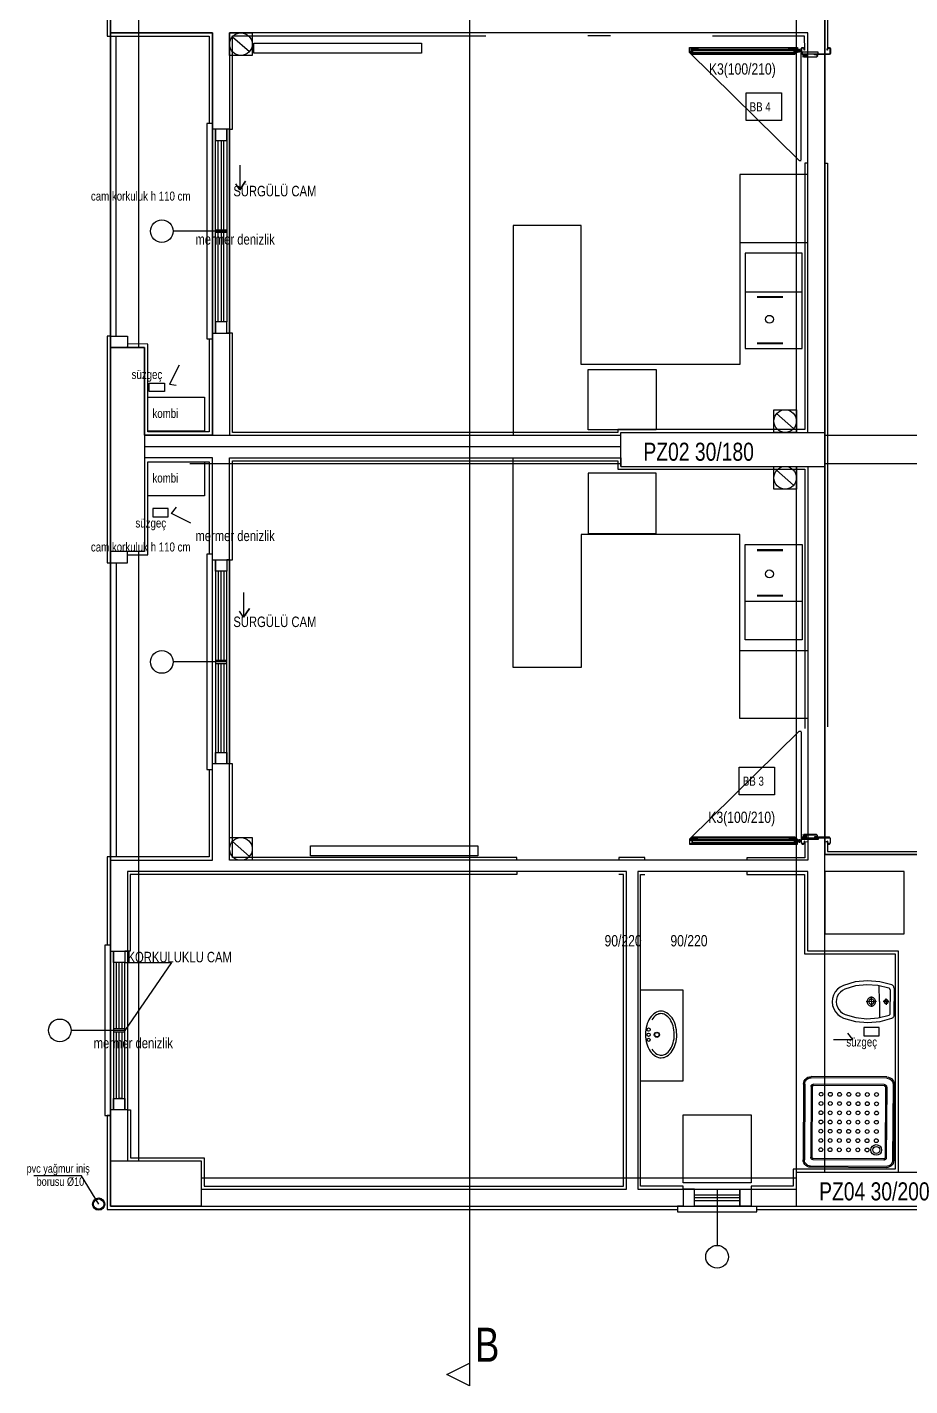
# Model space of a CAD drawing. Header units: centimetres. Extents: x 0 to 12309, y -30 to 2970.
# Drawn here: x 1304 to 1694, y 602 to 1201 of the extents above; entities that cross this region are included whole.
import ezdxf

# ---------------------------------------------------------------- set-up
doc = ezdxf.new("R2010")
doc.units = ezdxf.units.CM
doc.layers.add('SCOTT-MIMARI', color=8, linetype='Continuous')

msp = doc.modelspace()

# ---------------------------------------------------------------- linework, layer by layer
at = {"layer": 'SCOTT-MIMARI'}
for p, q in [((1597.37, 1190.2), (1597.42, 1190.2)), ((1642.65, 1190.85), (1597.77, 1190.85)), ((1643.05, 1190.2), (1643, 1190.2)), ((1644.3, 1191.19), (1644, 1191.19)), ((1644.33, 1190.64), (1644, 1190.64)), ((1645.65, 1190.95), (1644.05, 1190.95)), ((1644.85, 1190.15), (1644.85, 1191.75)), ((1645.38, 1191.23), (1645.65, 1191.23)), ((1645.38, 1190.67), (1645.65, 1190.67)), ((1645.65, 1142.82), (1645.65, 1189.8)), ((1621.04, 1084.55), (1646.04, 1084.55)), ((1637.64, 1082.33), (1626.26, 1082.33)), ((1637.64, 1082.03), (1626.26, 1082.03)), ((1626.26, 1062.08), (1637.64, 1062.08)), ((1626.26, 1061.78), (1637.64, 1061.78)), ((1626.26, 970.84), (1637.64, 970.84)), ((1626.26, 970.54), (1637.64, 970.54)), ((1621.04, 948.06), (1646.04, 948.06)), ((1637.64, 950.59), (1626.26, 950.59)), ((1637.64, 950.29), (1626.26, 950.29)), ((1645.65, 890.48), (1645.65, 843.5)), ((1597.37, 843.1), (1597.42, 843.1)), ((1642.65, 842.45), (1597.77, 842.45)), ((1643.05, 843.1), (1643, 843.1)), ((1644.33, 842.66), (1644, 842.66)), ((1644.3, 842.11), (1644, 842.11)), ((1645.65, 842.35), (1644.05, 842.35)), ((1644.85, 843.15), (1644.85, 841.55)), ((1645.38, 842.63), (1645.65, 842.63)), ((1645.38, 842.08), (1645.65, 842.08)), ((1676.65, 771.46), (1676.63, 773.68)), ((1680.15, 771.47), (1680.11, 778.53)), ((1684.87, 776.74), (1684.9, 771.5)), ((1686.62, 777.46), (1686.65, 771.51)), ((1686.62, 777.26), (1686.77, 777.26)), ((1687.12, 776.91), (1687.15, 771.51)), ((1678.9, 771.47), (1674.33, 771.44)), ((1676.65, 771.46), (1676.66, 769.23)), ((1680.15, 771.47), (1680.18, 764.41)), ((1684.36, 771.49), (1681.81, 771.48)), ((1683.15, 771.49), (1683.14, 772.89)), ((1683.15, 771.49), (1683.15, 770.09)), ((1684.92, 766.25), (1684.9, 771.5)), ((1686.68, 765.56), (1686.65, 771.51)), ((1687.17, 766.11), (1687.15, 771.51)), ((1686.67, 765.76), (1686.82, 765.76)), ((1683.4, 738.27), (1650.04, 738.44)), ((1683.4, 737.71), (1650.04, 737.89)), ((1646.69, 735.12), (1646.51, 701.76)), ((1647.25, 735.12), (1647.07, 701.76)), ((1650.02, 733.99), (1649.86, 702.86)), ((1650.58, 733.99), (1650.41, 702.86)), ((1682.27, 734.94), (1651.14, 735.1)), ((1682.27, 734.38), (1651.14, 734.54)), ((1682.82, 733.82), (1682.66, 702.69)), ((1683.38, 733.82), (1683.21, 702.68)), ((1686.17, 734.91), (1685.99, 701.56)), ((1686.72, 734.91), (1686.54, 701.55)), ((1682.1, 702.13), (1650.96, 702.3)), ((1682.1, 701.58), (1650.96, 701.74)), ((1683.19, 698.79), (1649.83, 698.97)), ((1683.19, 698.23), (1649.83, 698.41)), ((1328.22, 694.6), (1307.28, 694.6)), ((1335.86, 682.18), (1328.22, 694.6))]:
    msp.add_line(p, q, dxfattribs=at)
for points in [[(1499.42, 2464.04), (1499.42, 612.01)], [(1731.25, 1603.06), (1731.09, 2193.81), (1656.09, 2193.81), (1656.09, 836.31), (1731.09, 836.31)], [(1993.59, 1531.31), (1993.59, 1456.31), (1731.09, 1456.31), (1731.09, 836.31), (1656.09, 836.31), (1656.09, 2193.81), (1731.09, 2193.81), (1731.09, 1604.31), (1743.59, 1604.31), (1743.59, 1531.31), (1993.59, 1531.31)], [(1656.09, 1473.81), (1657.34, 1473.81), (1657.33, 1191.98)], [(1341.09, 1381.31), (1341.09, 1198.81)], [(1341.09, 1032.56), (1341.09, 1338.81)], [(1353.59, 1060.06), (1353.59, 1338.81)], [(1643.59, 1022.56), (1643.59, 1326.31)], [(1656.09, 1022.56), (1656.09, 1326.31)], [(1341.09, 1236.31), (1339.59, 1236.31), (1339.59, 1198.81), (1339.59, 1197.31), (1384.59, 1197.31), (1384.59, 1158.81)], [(1341.09, 1198.81), (1386.09, 1198.81), (1386.09, 1041.31), (1386.09, 1021.31), (1356.09, 1021.31), (1356.09, 1060.06), (1341.09, 1060.06)], [(1356.09, 1021.31), (1386.09, 1021.31), (1386.09, 1198.81), (1341.09, 1198.81), (1341.09, 1060.06), (1348.59, 1060.06), (1348.59, 1060.45), (1348.59, 1060.06), (1356.09, 1060.06), (1356.09, 1021.31)], [(1393.59, 1021.31), (1566.09, 1021.31), (1566.09, 1022.56), (1648.59, 1022.56), (1648.59, 1198.81), (1393.59, 1198.81), (1393.59, 1021.31)], [(1403.59, 1198.81), (1403.59, 1188.81), (1393.59, 1188.81), (1393.59, 1198.81), (1403.59, 1198.81)], [(1341.09, 1197.31), (1341.09, 990.06)], [(1341.09, 1040.06), (1341.09, 1197.31)], [(1343.59, 1065.06), (1343.59, 1197.31)], [(1393.59, 1156.31), (1394.84, 1156.31), (1394.84, 1197.56), (1506.6, 1197.56)], [(1394.83, 1197.11), (1402.34, 1190.51)], [(1478.25, 1194.27), (1478.25, 1189.89), (1404.35, 1189.89), (1404.35, 1194.27), (1478.25, 1194.27)], [(1551.6, 1197.66), (1561.56, 1197.64)], [(1606.56, 1197.54), (1647.06, 1197.54), (1647.15, 1191.11)], [(1596.52, 1192.25), (1596.52, 1190.3), (1597.37, 1190.3), (1597.37, 1190.2), (1596.42, 1190.2), (1596.42, 1192.35), (1644, 1192.35), (1644, 1190.2), (1643.05, 1190.2), (1643.05, 1190.3), (1643.9, 1190.3), (1643.9, 1192.25), (1596.52, 1192.25)], [(1596.42, 1190.2), (1644.85, 1142.51), (1645.65, 1142.51)], [(1596.52, 1190.55), (1597.47, 1190.55), (1597.47, 1192.15), (1596.52, 1192.15)], [(1596.67, 1190.45), (1597.52, 1190.45), (1597.52, 1189.45), (1642.9, 1189.45), (1642.9, 1190.45), (1643.75, 1190.45), (1643.75, 1190.35), (1643, 1190.35), (1643, 1189.35), (1597.42, 1189.35), (1597.42, 1190.35), (1596.67, 1190.35), (1596.67, 1190.45)], [(1597.57, 1192.2), (1600.07, 1192.2), (1600.07, 1192), (1597.77, 1192), (1597.77, 1189.7), (1600.07, 1189.7), (1600.07, 1189.5), (1597.57, 1189.5), (1597.57, 1192.2)], [(1600.12, 1192.2), (1600.12, 1191.95), (1597.82, 1191.95), (1597.82, 1191.6), (1642.6, 1191.6), (1642.6, 1191.95), (1640.3, 1191.95), (1640.3, 1192.2), (1600.12, 1192.2)], [(1600.12, 1189.75), (1597.82, 1189.75), (1597.82, 1190.1), (1642.6, 1190.1), (1642.6, 1189.75), (1640.3, 1189.75), (1640.3, 1189.5), (1600.12, 1189.5), (1600.12, 1189.75)], [(1642.65, 1192), (1640.35, 1192), (1640.35, 1192.2), (1642.85, 1192.2), (1642.85, 1189.5), (1640.35, 1189.5), (1640.35, 1189.7), (1642.65, 1189.7), (1642.65, 1192)], [(1643.9, 1190.55), (1642.95, 1190.55), (1642.95, 1192.15), (1643.9, 1192.15)], [(1647.8, 1189.3), (1646.15, 1189.3), (1645.65, 1189.8), (1645.65, 1191.8), (1646.15, 1192.3), (1646.65, 1192.3), (1647.15, 1191.8), (1647.15, 1191.11), (1646.95, 1191.11), (1646.95, 1191.8), (1646.65, 1192.1), (1646.15, 1192.1), (1645.85, 1191.8), (1645.85, 1189.8), (1646.15, 1189.5), (1648, 1189.5), (1648, 1188.3), (1646.86, 1188.3), (1646.86, 1188.25), (1652.39, 1188.25), (1652.69, 1188.55), (1652.69, 1188.8), (1652.39, 1189.1), (1651.55, 1189.1), (1651.55, 1189.3), (1652.39, 1189.3), (1652.89, 1188.8), (1652.89, 1188.55), (1652.39, 1188.05), (1646.86, 1188.05), (1646.86, 1188.5), (1647.8, 1188.5), (1647.8, 1189.3)], [(1646.18, 1190.31), (1646.18, 1189.56), (1653.15, 1189.56), (1653.15, 1190.31), (1646.18, 1190.31)], [(1646.8, 1188.55), (1646.59, 1188.28), (1646.55, 1188.08), (1646.55, 1188.55), (1646.55, 1189.25), (1647.74, 1189.25), (1647.74, 1188.55), (1646.8, 1188.55)], [(1646.85, 1188.65), (1646.91, 1189.15), (1646.65, 1189.15), (1646.65, 1188.59), (1646.78, 1188.65), (1646.8, 1188.65), (1646.85, 1188.65)], [(1657.65, 1192.1), (1658.15, 1192.1), (1657.65, 1192.1), (1657.35, 1191.8), (1657.35, 1191.11), (1657.15, 1191.11), (1657.15, 1191.8), (1657.65, 1192.3), (1658.15, 1192.3), (1658.65, 1191.8), (1658.65, 1189.8), (1658.15, 1189.3), (1652.62, 1189.3), (1652.62, 1189.5), (1658.15, 1189.5), (1658.45, 1189.8), (1658.45, 1191.8), (1658.15, 1192.1)], [(1621.34, 1172.34), (1636.93, 1172.34), (1636.93, 1160.21), (1621.34, 1160.21), (1621.34, 1172.34)], [(1386.09, 1156.31), (1386.09, 1158.81), (1383.59, 1158.81), (1383.59, 1086.31), (1383.59, 1063.81), (1386.09, 1063.81)], [(1393.59, 1066.31), (1393.59, 1156.31), (1386.09, 1156.31), (1386.09, 1066.31), (1393.59, 1066.31), (1392.34, 1066.31), (1392.34, 1071.31), (1387.34, 1071.31), (1387.34, 1066.31), (1387.34, 1156.31), (1387.34, 1151.31), (1392.34, 1151.31), (1392.34, 1156.31), (1392.34, 1071.31), (1391.09, 1071.31), (1391.09, 1110.68)], [(1388.59, 1111.93), (1388.59, 1151.31)], [(1389.84, 1151.31), (1389.84, 1111.93)], [(1391.09, 1111.93), (1391.09, 1151.31)], [(1648.59, 1141.31), (1647.34, 1141.31), (1647.34, 1023.81), (1564.84, 1023.81), (1564.84, 1022.56), (1394.84, 1022.56), (1394.84, 1066.31), (1393.59, 1066.31)], [(1398.06, 1140.47), (1398.06, 1129.58), (1400.61, 1133.4), (1398.06, 1129.58), (1396.32, 1132.25)], [(1398.06, 1140.47), (1398.06, 1129.58)], [(1656.09, 1141.31), (1657.34, 1141.31), (1657.34, 892.67)], [(1648.59, 1136.31), (1618.59, 1136.31), (1618.59, 1052.56), (1548.59, 1052.56), (1548.59, 1113.81), (1518.59, 1113.81), (1518.59, 1021.31), (1566.09, 1021.31)], [(1648.59, 1136.31), (1618.59, 1136.31), (1618.59, 1106.31), (1648.59, 1106.31)], [(1392.34, 1111.31), (1368.71, 1111.31)], [(1392.34, 1110.68), (1387.34, 1110.68), (1387.34, 1111.93), (1392.34, 1111.93), (1392.34, 1110.68)], [(1389.84, 1110.68), (1389.84, 1071.31), (1388.59, 1071.31), (1388.59, 1110.68)], [(1648.59, 1022.56), (1648.59, 1111.31)], [(1646.04, 1059.55), (1646.04, 1101.55), (1621.04, 1101.55), (1621.04, 1059.55), (1646.04, 1059.55)], [(1341.09, 1065.06), (1339.59, 1065.06), (1339.59, 990.06), (1339.59, 965.06), (1341.09, 965.06)], [(1341.09, 1040.06), (1341.09, 1065.06), (1348.59, 1065.06), (1348.59, 1060.06)], [(1384.59, 1063.81), (1384.59, 1022.81), (1357.59, 1022.81), (1357.59, 1034), (1357.59, 1061.5), (1348.59, 1061.56)], [(1356.09, 1060.06), (1356.09, 970.06), (1341.09, 970.06), (1341.09, 1060.06), (1356.09, 1060.06)], [(1371.3, 1052.15), (1367.04, 1043.83), (1369.99, 1043.38)], [(1581.77, 1023.63), (1551.77, 1023.63), (1551.77, 1050.27), (1581.77, 1050.27), (1581.77, 1023.63)], [(1358.12, 1044.28), (1364.82, 1044.28), (1364.82, 1040.59), (1358.12, 1040.59), (1358.12, 1044.28)], [(1357.59, 1038.06), (1382.59, 1038.06), (1382.59, 1023.06), (1357.59, 1023.06), (1357.59, 1038.06)], [(1643.59, 1032.56), (1643.59, 1022.56), (1633.59, 1022.56), (1633.59, 1032.56), (1643.59, 1032.56)], [(1634.83, 1030.86), (1642.34, 1024.26)], [(1356.09, 1021.31), (1356.09, 1016.31), (1566.09, 1016.31)], [(1376.09, 1021.31), (1566.09, 1021.31)], [(1566.09, 1007.56), (1566.09, 1022.56)], [(1566.09, 1022.56), (1656.09, 1022.56)], [(1656.09, 1007.56), (1656.09, 1022.56)], [(1656.09, 1021.31), (1731.09, 1021.31)], [(1341.09, 833.81), (1386.09, 833.81), (1386.09, 1011.31), (1386.09, 1011.31), (1356.09, 1011.31), (1356.09, 970.06), (1341.09, 970.06)], [(1341.09, 833.81), (1386.09, 833.81), (1386.09, 1011.31), (1356.09, 1011.31), (1356.09, 970.06), (1348.59, 970.06), (1348.59, 970.06), (1341.09, 970.06), (1341.09, 833.81)], [(1348.59, 968.56), (1357.59, 968.56), (1357.59, 996.06), (1357.59, 996.06), (1357.59, 1009.56), (1384.59, 1009.56), (1384.59, 968.81)], [(1357.59, 1009.56), (1382.59, 1009.56), (1382.59, 994.56), (1357.59, 994.56), (1357.59, 1009.56)], [(1376.09, 1008.81), (1566.09, 1008.81)], [(1393.59, 1011.31), (1566.09, 1011.31), (1566.09, 1007.56), (1648.59, 1007.56), (1648.59, 833.81), (1393.59, 833.81), (1393.59, 1011.31)], [(1393.59, 966.31), (1394.84, 966.31), (1394.84, 1010.06), (1564.84, 1010.06), (1564.84, 1007.56)], [(1648.59, 896.31), (1618.59, 896.31), (1618.59, 977.56), (1548.59, 977.56), (1548.59, 918.81), (1518.59, 918.81), (1518.59, 1011.31), (1566.09, 1011.31)], [(1564.84, 1007.56), (1564.84, 1006.31), (1647.34, 1006.31), (1647.34, 891.99)], [(1566.09, 1007.56), (1656.09, 1007.56)], [(1643.59, 1007.56), (1643.59, 997.56), (1633.59, 997.56), (1633.59, 1007.56), (1643.59, 1007.56)], [(1643.59, 696.31), (1643.59, 1007.56)], [(1648.59, 1007.56), (1648.59, 921.31)], [(1656.09, 1008.81), (1731.09, 1008.81)], [(1656.09, 696.31), (1656.09, 1007.56)], [(1581.77, 1004.64), (1551.77, 1004.64), (1551.77, 978), (1581.77, 978), (1581.77, 1004.64)], [(1634.83, 1005.86), (1642.34, 999.26)], [(1341.09, 701.31), (1341.09, 997.56)], [(1341.09, 990.06), (1341.09, 965.06), (1348.59, 965.06), (1348.59, 970.06)], [(1359.82, 985.29), (1366.52, 985.29), (1366.52, 988.98), (1359.82, 988.98), (1359.82, 985.29)], [(1376.45, 982.53), (1367.92, 986.82), (1370.19, 989.6)], [(1341.09, 988.56), (1341.09, 835.31)], [(1341.09, 988.56), (1341.09, 835.31)], [(1646.04, 973.06), (1646.04, 931.06), (1621.04, 931.06), (1621.04, 973.06), (1646.04, 973.06)], [(1343.59, 965.06), (1343.59, 835.31)], [(1353.59, 701.31), (1353.59, 970.06)], [(1386.09, 966.31), (1386.09, 968.81), (1383.59, 968.81), (1383.59, 896.31), (1383.59, 873.81), (1386.09, 873.81)], [(1393.59, 966.31), (1393.59, 876.31), (1386.09, 876.31), (1386.09, 966.31), (1393.59, 966.31), (1392.34, 966.31), (1392.34, 961.31), (1387.34, 961.31), (1387.34, 966.31), (1387.34, 876.31), (1387.34, 881.31), (1392.34, 881.31), (1392.34, 876.31), (1392.34, 961.31), (1391.09, 961.31), (1391.09, 921.93)], [(1389.84, 921.93), (1389.84, 961.31), (1388.59, 961.31), (1388.59, 921.93)], [(1399.78, 951.9), (1399.78, 941.01), (1402.33, 944.83), (1399.78, 941.01), (1398.04, 943.67)], [(1399.78, 951.9), (1399.78, 941.01)], [(1648.59, 896.31), (1618.59, 896.31), (1618.59, 926.31), (1648.59, 926.31)], [(1392.34, 921.31), (1368.71, 921.31)], [(1392.34, 921.93), (1387.34, 921.93), (1387.34, 920.68), (1392.34, 920.68), (1392.34, 921.93)], [(1388.59, 920.68), (1388.59, 881.31)], [(1389.84, 881.31), (1389.84, 920.68)], [(1391.09, 920.68), (1391.09, 881.31)], [(1656.09, 900.28), (1656.09, 836.31)], [(1596.42, 843.1), (1644.85, 890.79), (1645.65, 890.79)], [(1520.32, 833.81), (1520.32, 835.06), (1394.82, 835.06), (1394.82, 876.31), (1393.59, 876.31)], [(1384.59, 873.81), (1384.59, 835.31), (1341.09, 835.31), (1339.59, 835.31), (1339.59, 796.31)], [(1618.34, 874.9), (1633.93, 874.9), (1633.93, 862.76), (1618.34, 862.76), (1618.34, 874.9)], [(1647.8, 844), (1646.15, 844), (1645.65, 843.5), (1645.65, 841.5), (1646.15, 841), (1646.65, 841), (1647.15, 841.5), (1647.15, 842.19), (1646.95, 842.19), (1646.95, 841.5), (1646.65, 841.2), (1646.15, 841.2), (1645.85, 841.5), (1645.85, 843.5), (1646.15, 843.8), (1648, 843.8), (1648, 845), (1646.86, 845), (1646.86, 845.05), (1652.39, 845.05), (1652.69, 844.75), (1652.69, 844.5), (1652.39, 844.2), (1651.55, 844.2), (1651.55, 844), (1652.39, 844), (1652.89, 844.5), (1652.89, 844.75), (1652.39, 845.25), (1646.86, 845.25), (1646.86, 844.8), (1647.8, 844.8), (1647.8, 844)], [(1646.8, 844.75), (1646.59, 845.02), (1646.55, 845.22), (1646.55, 844.75), (1646.55, 844.05), (1647.74, 844.05), (1647.74, 844.75), (1646.8, 844.75)], [(1403.59, 843.81), (1403.59, 833.81), (1393.59, 833.81), (1393.59, 843.81), (1403.59, 843.81)], [(1394.83, 842.11), (1402.34, 835.51)], [(1503.12, 840.22), (1503.12, 835.84), (1429.22, 835.84), (1429.22, 840.22), (1503.12, 840.22)], [(1596.52, 841.05), (1596.52, 843), (1597.37, 843), (1597.37, 843.1), (1596.42, 843.1), (1596.42, 840.95), (1644, 840.95), (1644, 843.1), (1643.05, 843.1), (1643.05, 843), (1643.9, 843), (1643.9, 841.05), (1596.52, 841.05)], [(1596.52, 842.75), (1597.47, 842.75), (1597.47, 841.15), (1596.52, 841.15)], [(1596.67, 842.85), (1597.52, 842.85), (1597.52, 843.85), (1642.9, 843.85), (1642.9, 842.85), (1643.75, 842.85), (1643.75, 842.95), (1643, 842.95), (1643, 843.95), (1597.42, 843.95), (1597.42, 842.95), (1596.67, 842.95), (1596.67, 842.85)], [(1597.57, 841.1), (1600.07, 841.1), (1600.07, 841.3), (1597.77, 841.3), (1597.77, 843.6), (1600.07, 843.6), (1600.07, 843.8), (1597.57, 843.8), (1597.57, 841.1)], [(1600.12, 843.55), (1597.82, 843.55), (1597.82, 843.2), (1642.6, 843.2), (1642.6, 843.55), (1640.3, 843.55), (1640.3, 843.8), (1600.12, 843.8), (1600.12, 843.55)], [(1600.12, 841.1), (1600.12, 841.35), (1597.82, 841.35), (1597.82, 841.7), (1642.6, 841.7), (1642.6, 841.35), (1640.3, 841.35), (1640.3, 841.1), (1600.12, 841.1)], [(1648.59, 841.99), (1647.34, 841.87), (1647.34, 834.87), (1621.66, 834.87), (1621.66, 833.81)], [(1642.65, 841.3), (1640.35, 841.3), (1640.35, 841.1), (1642.85, 841.1), (1642.85, 843.8), (1640.35, 843.8), (1640.35, 843.6), (1642.65, 843.6), (1642.65, 841.3)], [(1643.9, 842.75), (1642.95, 842.75), (1642.95, 841.15), (1643.9, 841.15)], [(1646.18, 842.99), (1646.18, 843.74), (1653.15, 843.74), (1653.15, 842.99), (1646.18, 842.99)], [(1646.85, 844.65), (1646.91, 844.15), (1646.65, 844.15), (1646.65, 844.72), (1646.78, 844.65), (1646.8, 844.65), (1646.85, 844.65)], [(1657.65, 841.2), (1658.15, 841.2), (1657.65, 841.2), (1657.35, 841.5), (1657.35, 842.19), (1657.15, 842.19), (1657.15, 841.5), (1657.65, 841), (1658.15, 841), (1658.65, 841.5), (1658.65, 843.5), (1658.15, 844), (1652.62, 844), (1652.62, 843.8), (1658.15, 843.8), (1658.45, 843.5), (1658.45, 841.5), (1658.15, 841.2)], [(1656.09, 841.99), (1657.32, 842.22), (1657.32, 837.72), (1729.82, 837.72), (1729.83, 841.85)], [(1341.09, 833.81), (1341.09, 681.31), (2046.09, 681.31), (2046.09, 833.81)], [(1576.66, 833.81), (1576.66, 835.06), (1565.32, 835.06), (1565.32, 834.17)], [(1568.59, 828.81), (1348.59, 828.81), (1348.59, 701.31), (1381.09, 701.31), (1381.09, 688.81), (1568.59, 688.81), (1568.59, 828.81)], [(1520.31, 828.81), (1520.3, 827.56), (1349.8, 827.56), (1349.8, 793.81), (1348.59, 793.81)], [(1348.59, 723.81), (1349.84, 723.81), (1349.84, 702.56), (1382.34, 702.56), (1382.34, 690.06), (1567.34, 690.06), (1567.34, 827.56), (1565.3, 827.56)], [(1688.59, 793.81), (1648.59, 793.81), (1648.59, 828.81), (1573.59, 828.81), (1573.59, 688.81), (1643.59, 688.81), (1643.59, 696.31), (1688.59, 696.31), (1688.59, 728.81), (1688.59, 728.81), (1688.59, 793.81)], [(1593.59, 688.81), (1593.59, 690.06), (1574.84, 690.06), (1574.84, 827.56), (1576.68, 827.56)], [(1621.68, 828.81), (1621.68, 827.56), (1647.18, 827.56), (1647.18, 792.56), (1687.18, 792.56), (1687.18, 697.56), (1642.18, 697.56), (1642.18, 690.06), (1623.59, 690.06), (1623.59, 688.81)], [(1656.09, 801.31), (1691.09, 801.31), (1691.09, 828.81), (1656.09, 828.81), (1656.09, 801.31)], [(1341.09, 793.81), (1341.09, 796.31), (1338.59, 796.31), (1338.59, 723.81), (1338.59, 721.31), (1341.09, 721.31)], [(1348.59, 793.81), (1348.59, 723.81), (1341.09, 723.81), (1341.09, 793.81), (1348.59, 793.81), (1347.34, 793.81), (1347.34, 788.81), (1342.34, 788.81), (1342.34, 793.81), (1342.34, 723.81), (1342.34, 728.81), (1347.34, 728.81), (1347.34, 723.81), (1347.34, 788.81), (1346.09, 788.81), (1346.09, 759.43)], [(1344.84, 759.43), (1344.84, 788.81), (1343.59, 788.81), (1343.59, 759.43)], [(1347.34, 788.81), (1367.92, 788.81), (1347.34, 758.81)], [(1685.63, 778.86), (1680.38, 780.26), (1674.95, 780.7), (1669.54, 780.14), (1664.31, 778.62)], [(1574.84, 736.58), (1593.59, 736.58), (1593.59, 776.58), (1574.84, 776.58)], [(1664.31, 778.62), (1662.93, 777.91), (1661.72, 776.95), (1660.73, 775.76), (1659.99, 774.39), (1659.54, 772.91), (1659.4, 771.37)], [(1664.95, 776.99), (1663.88, 776.44), (1662.95, 775.69), (1662.18, 774.77), (1661.61, 773.72), (1661.26, 772.57), (1661.15, 771.38)], [(1684.36, 777.45), (1679.55, 778.62), (1674.62, 778.94), (1669.7, 778.39), (1664.95, 776.99)], [(1678.52, 771.47), (1678.48, 771.85), (1678.35, 772.23), (1678.16, 772.57), (1677.89, 772.86), (1677.57, 773.08), (1677.22, 773.24), (1676.83, 773.32), (1676.44, 773.32), (1676.06, 773.24), (1675.7, 773.07), (1675.38, 772.84), (1675.12, 772.55), (1674.93, 772.21), (1674.81, 771.84), (1674.77, 771.45)], [(1684.87, 776.74), (1684.85, 776.9), (1684.8, 777.04), (1684.73, 777.18), (1684.62, 777.29), (1684.5, 777.39), (1684.36, 777.45)], [(1686.62, 777.46), (1686.58, 777.76), (1686.49, 778.05), (1686.34, 778.31), (1686.15, 778.54), (1685.91, 778.72), (1685.63, 778.86)], [(1687.12, 776.91), (1687.11, 776.99), (1687.08, 777.06), (1687.04, 777.13), (1686.98, 777.18), (1686.92, 777.22), (1686.84, 777.25), (1686.77, 777.26)], [(1583.84, 767.27), (1583.19, 767.22), (1582.55, 767.08), (1581.94, 766.86), (1581.36, 766.55)], [(1586.32, 766.58), (1585.74, 766.88), (1585.13, 767.1), (1584.49, 767.23), (1583.84, 767.27)], [(1659.4, 771.37), (1659.56, 769.83), (1660.02, 768.35), (1660.78, 766.99), (1661.78, 765.82), (1663, 764.86), (1664.39, 764.17)], [(1661.15, 771.38), (1661.27, 770.18), (1661.63, 769.04), (1662.21, 767.99), (1662.99, 767.08), (1663.94, 766.34), (1665.01, 765.8)], [(1674.77, 771.45), (1674.81, 771.06), (1674.94, 770.68), (1675.13, 770.35), (1675.4, 770.06), (1675.72, 769.83), (1676.08, 769.67), (1676.46, 769.59), (1676.85, 769.59), (1677.23, 769.68), (1677.59, 769.84), (1677.91, 770.07), (1678.17, 770.36), (1678.36, 770.7), (1678.48, 771.08), (1678.52, 771.47)], [(1677.8, 771.46), (1677.77, 771.7), (1677.69, 771.93), (1677.57, 772.14), (1677.41, 772.31), (1677.22, 772.45), (1677, 772.55), (1676.76, 772.6), (1676.52, 772.6), (1676.28, 772.55), (1676.07, 772.45), (1675.87, 772.31), (1675.71, 772.13), (1675.59, 771.92), (1675.52, 771.69), (1675.5, 771.45)], [(1675.5, 771.45), (1675.52, 771.21), (1675.6, 770.98), (1675.72, 770.78), (1675.88, 770.6), (1676.08, 770.46), (1676.3, 770.36), (1676.53, 770.31), (1676.77, 770.31), (1677.01, 770.36), (1677.23, 770.46), (1677.42, 770.61), (1677.58, 770.78), (1677.7, 770.99), (1677.77, 771.22), (1677.8, 771.46)], [(1684.02, 771.49), (1684, 771.68), (1683.94, 771.85), (1683.85, 772.01), (1683.73, 772.14), (1683.58, 772.25), (1683.41, 772.32), (1683.23, 772.36), (1683.05, 772.36), (1682.87, 772.32), (1682.7, 772.24), (1682.56, 772.14), (1682.44, 772), (1682.34, 771.84), (1682.29, 771.67), (1682.27, 771.48)], [(1682.27, 771.48), (1682.29, 771.3), (1682.35, 771.13), (1682.44, 770.97), (1682.56, 770.84), (1682.71, 770.73), (1682.88, 770.66), (1683.06, 770.62), (1683.24, 770.62), (1683.42, 770.66), (1683.59, 770.73), (1683.73, 770.84), (1683.86, 770.98), (1683.95, 771.14), (1684, 771.31), (1684.02, 771.49)], [(1578.99, 764.22), (1578.53, 763.47), (1578.14, 762.69), (1577.81, 761.87), (1577.55, 761.03)], [(1581.36, 766.55), (1580.68, 766.07), (1580.05, 765.51), (1579.48, 764.9), (1578.99, 764.22)], [(1581.94, 765.62), (1581.3, 765.16), (1580.71, 764.63), (1580.19, 764.03), (1579.74, 763.38)], [(1583.84, 766.18), (1583.35, 766.14), (1582.86, 766.03), (1582.39, 765.86), (1581.94, 765.62)], [(1585.75, 765.65), (1585.31, 765.88), (1584.83, 766.04), (1584.34, 766.14), (1583.84, 766.18)], [(1587.83, 763.68), (1587.39, 764.25), (1586.89, 764.77), (1586.35, 765.24), (1585.75, 765.65)], [(1588.73, 764.29), (1588.22, 764.96), (1587.65, 765.57), (1587.01, 766.11), (1586.32, 766.58)], [(1589.16, 760.82), (1588.91, 761.57), (1588.61, 762.3), (1588.24, 763.01), (1587.83, 763.68)], [(1590.21, 761.12), (1589.94, 761.96), (1589.6, 762.77), (1589.19, 763.55), (1588.73, 764.29)], [(1590.8, 757.04), (1590.76, 758.07), (1590.64, 759.1), (1590.46, 760.12), (1590.21, 761.12)], [(1664.39, 764.17), (1669.63, 762.7), (1675.04, 762.2), (1680.46, 762.69), (1685.71, 764.15)], [(1665.01, 765.8), (1669.77, 764.45), (1674.69, 763.95), (1679.63, 764.32), (1684.42, 765.54)], [(1684.42, 765.54), (1684.56, 765.61), (1684.68, 765.7), (1684.79, 765.82), (1684.86, 765.95), (1684.91, 766.1), (1684.92, 766.25)], [(1685.71, 764.15), (1685.98, 764.28), (1686.22, 764.47), (1686.41, 764.7), (1686.56, 764.97), (1686.65, 765.26), (1686.68, 765.56)], [(1686.82, 765.76), (1686.9, 765.77), (1686.98, 765.79), (1687.04, 765.83), (1687.1, 765.89), (1687.14, 765.96), (1687.16, 766.03), (1687.17, 766.11)], [(1347.34, 758.81), (1323.71, 758.81)], [(1347.34, 759.43), (1342.34, 759.43), (1342.34, 758.18), (1347.34, 758.18), (1347.34, 759.43)], [(1343.59, 758.18), (1343.59, 728.81)], [(1346.09, 758.18), (1346.09, 728.81), (1344.84, 728.81), (1344.84, 758.18)], [(1577.55, 761.03), (1577.31, 760.03), (1577.14, 759.01), (1577.05, 757.98), (1577.02, 756.94)], [(1577.02, 756.94), (1577.06, 755.91), (1577.17, 754.88), (1577.35, 753.86), (1577.6, 752.86)], [(1589.7, 757.03), (1589.67, 757.99), (1589.56, 758.95), (1589.39, 759.89), (1589.16, 760.82)], [(1589.21, 753.23), (1589.43, 754.17), (1589.59, 755.11), (1589.68, 756.07), (1589.7, 757.03)], [(1590.27, 752.95), (1590.51, 753.95), (1590.67, 754.97), (1590.77, 756), (1590.8, 757.04)], [(1659.97, 754.84), (1668.49, 754.84), (1666.23, 757.62)], [(1673.33, 756.37), (1680.03, 756.37), (1680.03, 760.07), (1673.33, 760.07), (1673.33, 756.37)], [(1577.6, 752.86), (1577.88, 752.02), (1578.22, 751.21), (1578.62, 750.43), (1579.09, 749.69)], [(1579.09, 749.69), (1579.59, 749.02), (1580.17, 748.41), (1580.81, 747.87), (1581.5, 747.4)], [(1579.83, 750.55), (1580.29, 749.9), (1580.82, 749.31), (1581.41, 748.78), (1582.06, 748.33)], [(1585.87, 748.36), (1586.46, 748.77), (1587, 749.25), (1587.49, 749.78), (1587.92, 750.36)], [(1586.45, 747.43), (1587.14, 747.91), (1587.77, 748.47), (1588.33, 749.08), (1588.83, 749.76)], [(1587.92, 750.36), (1588.33, 751.04), (1588.68, 751.74), (1588.98, 752.48), (1589.21, 753.23)], [(1588.83, 749.76), (1589.28, 750.51), (1589.68, 751.29), (1590.01, 752.11), (1590.27, 752.95)], [(1581.5, 747.4), (1582.08, 747.1), (1582.69, 746.88), (1583.33, 746.75), (1583.98, 746.71)], [(1582.06, 748.33), (1582.51, 748.1), (1582.98, 747.94), (1583.47, 747.84), (1583.97, 747.81)], [(1583.97, 747.81), (1584.47, 747.84), (1584.96, 747.95), (1585.43, 748.12), (1585.87, 748.36)], [(1583.98, 746.71), (1584.63, 746.76), (1585.27, 746.9), (1585.88, 747.13), (1586.45, 747.43)], [(1646.69, 735.12), (1646.78, 735.87), (1647.03, 736.57), (1647.43, 737.2), (1647.96, 737.73), (1648.59, 738.12), (1649.3, 738.36), (1650.04, 738.44)], [(1647.25, 735.12), (1647.32, 735.74), (1647.53, 736.33), (1647.86, 736.85), (1648.3, 737.29), (1648.83, 737.62), (1649.42, 737.82), (1650.04, 737.89)], [(1683.4, 738.27), (1684.15, 738.18), (1684.85, 737.93), (1685.48, 737.53), (1686, 737), (1686.4, 736.36), (1686.64, 735.65), (1686.72, 734.91)], [(1683.4, 737.71), (1684.02, 737.64), (1684.61, 737.43), (1685.13, 737.09), (1685.57, 736.65), (1685.9, 736.12), (1686.1, 735.53), (1686.17, 734.91)], [(1650.02, 733.99), (1650.05, 734.24), (1650.13, 734.48), (1650.27, 734.69), (1650.44, 734.86), (1650.66, 734.99), (1650.89, 735.07), (1651.14, 735.1)], [(1650.58, 733.99), (1650.59, 734.12), (1650.63, 734.23), (1650.7, 734.34), (1650.79, 734.43), (1650.89, 734.49), (1651.01, 734.53), (1651.14, 734.54)], [(1682.27, 734.94), (1682.52, 734.91), (1682.76, 734.82), (1682.97, 734.69), (1683.14, 734.51), (1683.27, 734.3), (1683.35, 734.07), (1683.38, 733.82)], [(1682.27, 734.38), (1682.39, 734.36), (1682.51, 734.32), (1682.62, 734.26), (1682.7, 734.17), (1682.77, 734.06), (1682.81, 733.94), (1682.82, 733.82)], [(1341.09, 721.31), (1339.59, 721.31), (1339.59, 679.81), (1591.09, 679.81)], [(1623.6, 691.5), (1593.6, 691.5), (1593.6, 721.5), (1623.6, 721.5), (1623.6, 691.5)], [(1341.09, 681.31), (1341.09, 701.31), (1381.09, 701.31), (1381.09, 681.31), (1341.09, 681.31)], [(1649.83, 698.41), (1649.09, 698.5), (1648.39, 698.75), (1647.76, 699.15), (1647.23, 699.68), (1646.84, 700.32), (1646.59, 701.02), (1646.51, 701.76)], [(1649.83, 698.97), (1649.22, 699.04), (1648.63, 699.25), (1648.1, 699.58), (1647.67, 700.03), (1647.34, 700.55), (1647.14, 701.14), (1647.07, 701.76)], [(1650.96, 701.74), (1650.71, 701.77), (1650.48, 701.85), (1650.27, 701.99), (1650.09, 702.16), (1649.96, 702.38), (1649.88, 702.61), (1649.86, 702.86)], [(1650.96, 702.3), (1650.84, 702.31), (1650.72, 702.35), (1650.62, 702.42), (1650.53, 702.51), (1650.47, 702.61), (1650.42, 702.73), (1650.41, 702.86)], [(1682.66, 702.69), (1682.64, 702.56), (1682.6, 702.44), (1682.54, 702.34), (1682.45, 702.25), (1682.34, 702.19), (1682.22, 702.15), (1682.1, 702.13)], [(1683.21, 702.68), (1683.19, 702.44), (1683.1, 702.2), (1682.97, 701.99), (1682.79, 701.82), (1682.58, 701.68), (1682.34, 701.6), (1682.1, 701.58)], [(1685.99, 701.56), (1685.92, 700.94), (1685.71, 700.35), (1685.37, 699.83), (1684.93, 699.39), (1684.4, 699.06), (1683.81, 698.86), (1683.19, 698.79)], [(1686.54, 701.55), (1686.46, 700.81), (1686.21, 700.11), (1685.81, 699.48), (1685.27, 698.95), (1684.64, 698.56), (1683.93, 698.31), (1683.19, 698.23)], [(1643.59, 681.31), (1643.59, 696.31)], [(1643.59, 696.31), (1743.59, 696.31)], [(1381.09, 693.81), (1643.59, 693.81)], [(1593.59, 688.81), (1593.59, 681.31), (1598.59, 681.31), (1598.59, 688.81), (1593.59, 688.81), (1623.59, 688.81), (1623.59, 681.31), (1618.59, 681.31), (1618.59, 688.81), (1618.59, 681.31), (1598.59, 681.31)], [(1598.59, 686.31), (1618.59, 686.31)], [(1598.59, 685.06), (1618.59, 685.06)], [(1598.59, 683.81), (1618.59, 683.81)], [(1608.59, 688.81), (1608.59, 663.94)], [(1381.09, 681.31), (1643.59, 681.31)], [(1593.59, 681.31), (1591.09, 681.31), (1591.09, 678.81), (1623.59, 678.81), (1626.09, 678.81), (1626.09, 681.31)], [(1626.09, 679.81), (1761.09, 679.81)], [(1643.59, 681.31), (1743.59, 681.31)], [(1499.42, 602.01), (1489.42, 607.01), (1499.42, 612.01), (1499.42, 602.01)]]:
    msp.add_lwpolyline(points, dxfattribs=at)
for centre, radius in [((1398.59, 1193.81), 5), ((1644.85, 1190.95), 0.6), ((1644.85, 1190.95), 0.4), ((1363.71, 1111.31), 5), ((1631.68, 1072.47), 1.73), ((1638.59, 1027.56), 5), ((1638.59, 1002.56), 5), ((1631.68, 960.15), 1.73), ((1363.71, 921.31), 5), ((1398.59, 838.81), 5), ((1644.85, 842.35), 0.6), ((1644.85, 842.35), 0.4), ((1318.71, 758.81), 5), ((1578.39, 759.17), 0.713), ((1578.41, 756.86), 0.713), ((1578.42, 754.62), 0.713), ((1582.03, 756.86), 1.15), ((1582.03, 756.86), 0.969), ((1654.45, 730.62), 0.834), ((1658.53, 730.6), 0.834), ((1662.61, 730.58), 0.834), ((1666.68, 730.56), 0.834), ((1670.76, 730.54), 0.834), ((1674.84, 730.52), 0.834), ((1678.91, 730.51), 0.834), ((1654.43, 726.55), 0.834), ((1658.51, 726.53), 0.834), ((1662.58, 726.51), 0.834), ((1666.66, 726.48), 0.834), ((1670.74, 726.46), 0.834), ((1674.82, 726.44), 0.834), ((1678.89, 726.42), 0.834), ((1654.39, 718.4), 0.834), ((1654.41, 722.47), 0.834), ((1658.46, 718.38), 0.834), ((1658.48, 722.45), 0.834), ((1662.54, 718.35), 0.834), ((1662.56, 722.43), 0.834), ((1666.62, 718.33), 0.834), ((1666.64, 722.41), 0.834), ((1670.72, 722.39), 0.834), ((1674.79, 722.36), 0.834), ((1678.87, 722.35), 0.834), ((1654.36, 714.32), 0.834), ((1658.44, 714.3), 0.834), ((1662.52, 714.28), 0.834), ((1666.6, 714.26), 0.834), ((1670.67, 714.24), 0.834), ((1670.69, 718.31), 0.834), ((1674.75, 714.21), 0.834), ((1674.77, 718.29), 0.834), ((1678.83, 714.19), 0.834), ((1678.85, 718.27), 0.834), ((1654.34, 710.25), 0.834), ((1658.42, 710.23), 0.834), ((1662.5, 710.2), 0.834), ((1666.57, 710.18), 0.834), ((1670.65, 710.16), 0.834), ((1674.73, 710.14), 0.834), ((1678.78, 706.04), 2.36), ((1678.78, 706.04), 1.53), ((1678.81, 710.12), 0.834), ((1654.32, 706.17), 0.834), ((1658.4, 706.15), 0.834), ((1662.48, 706.13), 0.834), ((1666.55, 706.11), 0.834), ((1670.63, 706.09), 0.834), ((1674.71, 706.06), 0.834), ((1335.86, 682.18), 2.7), ((1335.86, 682.18), 2.25), ((1608.59, 658.94), 5)]:
    msp.add_circle(centre, radius, dxfattribs=at)

# ---------------------------------------------------------------- texts
at = {"layer": 'SCOTT-MIMARI', "width": 0.8}
for s, height, p in [('K3(100/210)', 5, (1605.01, 1180.37)), ('BB 4', 3.994, (1622.96, 1164.16)), ('cam korkuluk h 110 cm', 3.9936, (1332.44, 1124.8)), ('SÜRGÜLÜ CAM', 4.6345, (1395.25, 1126.7)), ('mermer denizlik', 4.6345, (1378.53, 1105.41)), ('süzgeç', 3.994, (1350.38, 1046.12)), ('kombi', 3.994, (1359.58, 1028.96)), ('PZ02 30/180', 7.9541, (1576.09, 1010.06)), ('kombi', 3.994, (1359.58, 1000.46)), ('süzgeç', 3.994, (1352.08, 980.6)), ('mermer denizlik', 4.6345, (1378.53, 974.63)), ('cam korkuluk h 110 cm', 3.9936, (1332.44, 970.03)), ('SÜRGÜLÜ CAM', 4.6345, (1395.25, 936.7)), ('BB 3', 3.994, (1619.95, 866.72)), ('K3(100/210)', 5, (1604.74, 850.28)), ('90/220', 5, (1558.96, 795.84)), ('90/220', 5, (1588.02, 795.85)), ('KORKULUKLU CAM', 4.6345, (1348.59, 788.81)), ('mermer denizlik', 4.6345, (1333.65, 750.9)), ('süzgeç', 3.994, (1665.59, 751.69)), ('pvc yağmur iniş', 3.75, (1304.07, 696)), ('borusu %%c10', 3.75, (1308.5, 690.22)), ('PZ04 30/200', 7.9541, (1653.59, 683.81)), ('B', 15, (1501.86, 612.63))]:
    msp.add_text(s, height=height, dxfattribs=at).set_placement(p)

doc.saveas('drawing.dxf')
